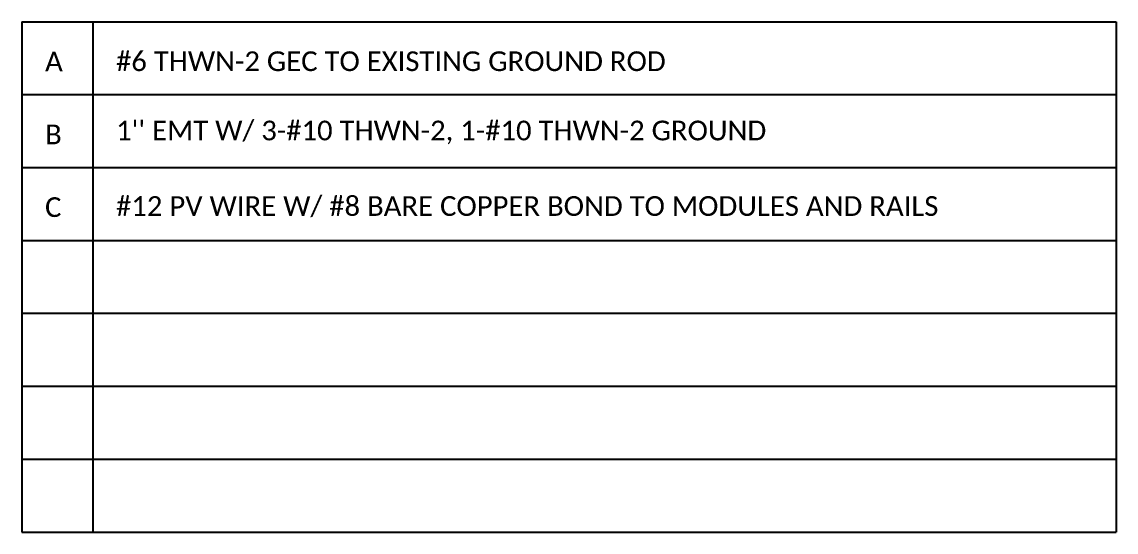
# Model space of a CAD drawing. Header units: feet. Extents: x 16882 to 17651, y 14556 to 15104.
# Drawn here: x 17472.8 to 17651.3, y 14555.9 to 14639.2 of the extents above; entities that cross this region are included whole.
import ezdxf

# ---------------------------------------------------------------- set-up
doc = ezdxf.new("R2010")
doc.units = ezdxf.units.FT
doc.header["$MEASUREMENT"] = 0
doc.styles.get("Standard").update_dxf_attribs({"font": 'simplex.shx'})

# ---------------------------------------------------------------- blocks, each defined once
blk = doc.blocks.new('*T26')
at = {"linetype": 'ByBlock', "lineweight": -2, "transparency": 16777216}
for p, q in [((0, 0), (178.52, 0)), ((0, 0), (0, -83.27)), ((11.58, 0), (11.58, -83.27)), ((178.52, 0), (178.52, -83.27)), ((0, -11.84), (178.52, -11.84)), ((0, -23.75), (178.52, -23.75)), ((0, -35.65), (178.52, -35.65)), ((0, -47.56), (178.52, -47.56)), ((0, -59.46), (178.52, -59.46)), ((0, -71.37), (178.52, -71.37)), ((0, -83.27), (178.52, -83.27))]:
    blk.add_line(p, q, dxfattribs=at)
at = {"color": 0, "linetype": 'Continuous', "transparency": 16777216, "char_height": 3.2119, "attachment_point": 7}
for s, insert, width in [('{\\fCalibri|b0|i0|c0;A', (3.78, -8.06), 4.025), ('{\\fCalibri|b0|i0|c0;#6 THWN-2 GEC TO EXISTING GROUND ROD', (15.36, -8.06), 159.3801), ("{\\fCalibri|b0|i0|c0;1'' EMT W/ 3-#10 THWN-2, 1-#10 THWN-2 GROUND", (15.36, -19.97), 159.3801), ('{\\fCalibri|b0|i0|c0;B', (3.78, -19.97), 4.025), ('{\\fCalibri|b0|i0|c0;#12 PV WIRE W/ #8 BARE COPPER BOND TO MODULES AND RAILS', (15.36, -31.87), 159.3801), ('{\\fCalibri|b0|i0|c0;C', (3.78, -31.87), 4.025), ('{\\fCalibri|b0|i0|c0;', (3.78, -43.78), 4.025), ('{\\fCalibri|b0|i0|c0;', (15.36, -43.78), 159.3801), ('{\\fCalibri|b0|i0|c0;', (3.78, -55.68), 4.025), ('{\\fCalibri|b0|i0|c0;', (15.36, -55.68), 159.3801), ('{\\fCalibri|b0|i0|c0;', (3.78, -67.59), 4.025), ('{\\fCalibri|b0|i0|c0;', (15.36, -67.59), 159.3801), ('{\\fCalibri|b0|i0|c0;', (3.78, -79.5), 4.025), ('{\\fCalibri|b0|i0|c0;', (15.36, -79.5), 159.3801)]:
    blk.add_mtext(s, dxfattribs=dict(at, insert=insert, width=width))

msp = doc.modelspace()

# ---------------------------------------------------------------- block references
msp.add_blockref('*T26', (17472.79, 14639.15))

doc.saveas('drawing.dxf')
